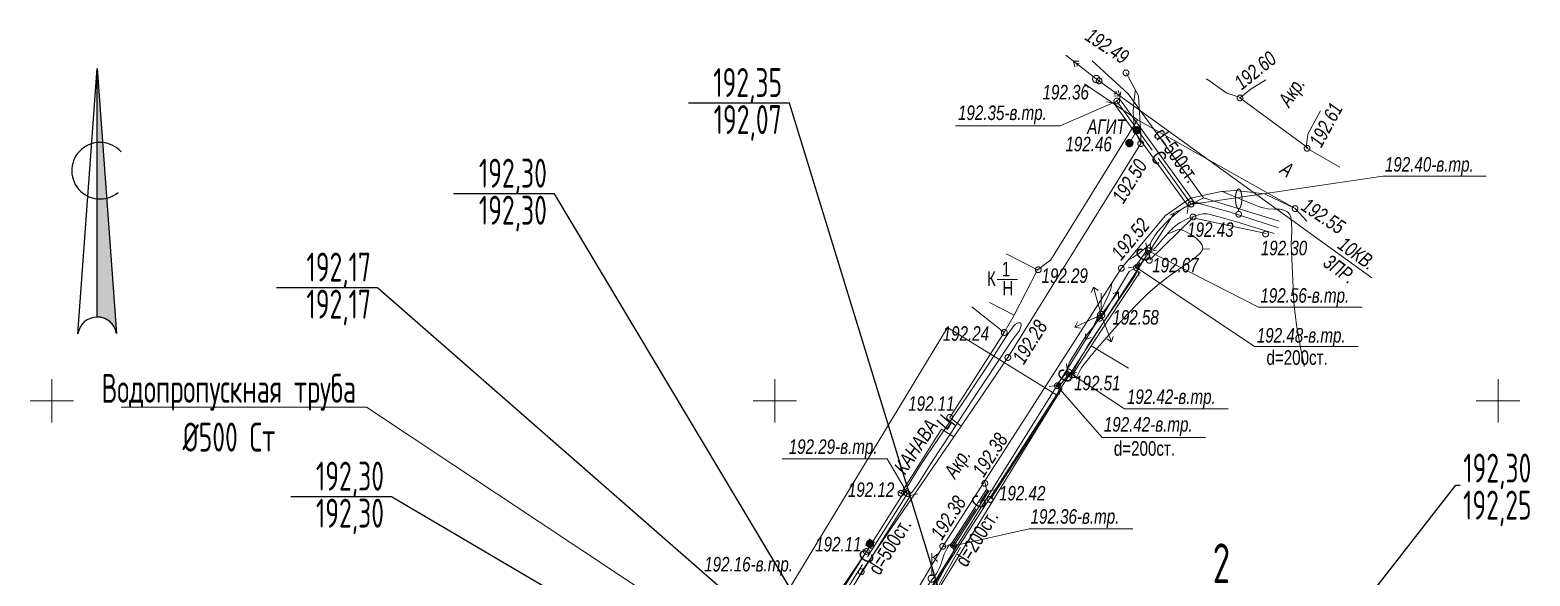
# Model space of a CAD drawing. Header units: millimetres. Extents: x -38151500 to -27467627, y -20617104 to -20349562.
# Drawn here: x -36538068 to -36434357, y -20462126 to -20424352 of the extents above; entities that cross this region are included whole.
import ezdxf
from ezdxf.xclip import XClip

# ---------------------------------------------------------------- set-up
doc = ezdxf.new("R2010")
doc.units = ezdxf.units.MM
doc.header["$MEASUREMENT"] = 0
doc.header["$XCLIPFRAME"] = 0
doc.layers.add('!!! ПОДОСНОВА', color=7, linetype='Continuous')
for name, color, linetype, lineweight in [('Новый_ГП_Верт_отметки_Ном._пера__12', 12, 'Continuous', 40), ('Новый_ГП_Верт_отметки_Ном._пера__7', 7, 'Continuous', 25), ('Новый_ГП_Текст_Ном._пера__250', 7, 'Continuous', 20), ('Новый_ГТ-север_Ном._пера__7', 7, 'Continuous', 25), ('Чертеж_1_Новофедоровское_снт 28_07$0$tp_Дороги_Ном._пера__253', 252, 'Continuous', 18), ('Чертеж_1_Новофедоровское_снт 28_07$0$tp_Здания_Ном._пера__253', 252, 'Continuous', 18), ('Чертеж_1_Новофедоровское_снт 28_07$0$tp_канавы_Ном._пера__253', 252, 'Continuous', 18), ('Чертеж_1_Новофедоровское_снт 28_07$0$tp_ЛЭП вн_Ном._пера__253', 252, 'Continuous', 18), ('Чертеж_1_Новофедоровское_снт 28_07$0$tp_отметки_новые_Ном._пера__253', 252, 'Continuous', 18), ('Чертеж_1_Новофедоровское_снт 28_07$0$tp_сооружения_Ном._пера__253', 252, 'Continuous', 18), ('Чертеж_1_Новофедоровское_снт 28_07$0$tp_трубы под дорогой_Ном._пера__253', 252, 'Continuous', 18), ('Чертеж_1_Новофедоровское_снт 28_07$0$U_ТЕКСТ_БЕЛЫЙ_Ном._пера__253', 252, 'Continuous', 18), ('Чертеж_1_Новый_ГП_Топография_Ном._пера__253', 252, 'Continuous', 18), ('Чертеж_1_Новый_Новофедоровское_снт 28_07$0$SETKA_Ном._пера__253', 252, 'Continuous', 18), ('Чертеж_1_Новый_Новофедоровское_снт 28_07$0$SETKA_Ном._пера__7', 7, 'Continuous', 18), ('Чертеж_1_Новый_Новофедоровское_снт 28_07$0$tp_Дороги_Ном._пера__253', 252, 'Continuous', 18), ('Чертеж_1_Новый_Новофедоровское_снт 28_07$0$tp_Здания_Ном._пера__253', 252, 'Continuous', 18), ('Чертеж_1_Новый_Новофедоровское_снт 28_07$0$tp_канавы_Ном._пера__253', 252, 'Continuous', 18), ('Чертеж_1_Новый_Новофедоровское_снт 28_07$0$tp_ЛЭП вн_Ном._пера__253', 252, 'Continuous', 18), ('Чертеж_1_Новый_Новофедоровское_снт 28_07$0$tp_ЛЭП нн_Ном._пера__253', 252, 'Continuous', 18), ('Чертеж_1_Новый_Новофедоровское_снт 28_07$0$tp_ЛЭП нн_Ном._пера__7', 7, 'Continuous', 18), ('Чертеж_1_Новый_Новофедоровское_снт 28_07$0$tp_Ограждения ДЕР_Ном._пера__253', 252, 'Continuous', 18), ('Чертеж_1_Новый_Новофедоровское_снт 28_07$0$tp_Ограждения мет_Ном._пера__253', 252, 'Continuous', 18), ('Чертеж_1_Новый_Новофедоровское_снт 28_07$0$tp_Ограждения рабица_Ном._пера__253', 252, 'Continuous', 18), ('Чертеж_1_Новый_Новофедоровское_снт 28_07$0$tp_Ограждения_Ном._пера__253', 252, 'Continuous', 18), ('Чертеж_1_Новый_Новофедоровское_снт 28_07$0$tp_Ограждения_Ном._пера__7', 7, 'Continuous', 18), ('Чертеж_1_Новый_Новофедоровское_снт 28_07$0$tp_отметки_новые_Ном._пера__253', 252, 'Continuous', 18), ('Чертеж_1_Новый_Новофедоровское_снт 28_07$0$tp_отметки_новые_Ном._пера__7', 7, 'Continuous', 18), ('Чертеж_1_Новый_Новофедоровское_снт 28_07$0$tp_растительность_Ном._пера__7', 7, 'Continuous', 18), ('Чертеж_1_Новый_Новофедоровское_снт 28_07$0$tp_рельеф_Ном._пера__253', 252, 'Continuous', 18), ('Чертеж_1_Новый_Новофедоровское_снт 28_07$0$tp_сооружения_Ном._пера__253', 252, 'Continuous', 18), ('Чертеж_1_Новый_Новофедоровское_снт 28_07$0$tp_сооружения_Ном._пера__7', 7, 'Continuous', 18), ('Чертеж_1_Новый_Новофедоровское_снт 28_07$0$tp_трубы под дорогой_Ном._пера__253', 252, 'Continuous', 18), ('Чертеж_1_Новый_Новофедоровское_снт 28_07$0$U_Водосток_Ном._пера__253', 252, 'Continuous', 18), ('Чертеж_1_Новый_Новофедоровское_снт 28_07$0$U_Газопровод_Ном._пера__253', 252, 'Continuous', 18)]:
    doc.layers.add(name, color=color, linetype=linetype, lineweight=lineweight)
doc.styles.add('РЎР“Р•РќР•Р\xa0РР\xa0_РЎРўРР›Р¬_1', font='arial.ttf', dxfattribs={"width": 0.75})
doc.styles.add('РЎР“Р•РќР•Р\xa0РР\xa0_РЎРўРР›Р¬_3', font='arial.ttf', dxfattribs={"width": 0.749999})
doc.styles.add('РЎР“Р•РќР•Р\xa0РР\xa0_РЎРўРР›Р¬_6', font='', dxfattribs={"width": 0.8})
doc.styles.get('РЎР“Р•РќР•Р\xa0РР\xa0_РЎРўРР›Р¬_6').set_extended_font_data('GOST_type_A')

# ---------------------------------------------------------------- blocks, each defined once
blk = doc.blocks.new('Чертеж_2_1', base_point=(1613432, 0))
at = {"layer": 'Чертеж_1_Новый_Новофедоровское_снт 28_07$0$tp_ЛЭП вн_Ном._пера__253', "linetype": 'Continuous', "lineweight": 18}
blk.add_hatch(color=252, dxfattribs=at).paths.add_polyline_path([(-36464322, -20427742, 1), (-36464372, -20427742, 1)])
at = {"layer": 'Чертеж_1_Новый_ГП_Топография_Ном._пера__253', "color": 252, "lineweight": 18, "flags": 128}
blk.add_lwpolyline([(-36508768, -20517064), (-36508728, -20517000), (-36498241, -20499900), (-36472071, -20516708), (-36460510, -20500671), (-36450594, -20487867), (-36452348, -20480650), (-36454353, -20473503), (-36459846, -20475465), (-36462701, -20474628), (-36476972, -20465849), (-36467023, -20449640), (-36474632, -20444942), (-36515663, -20512686)], close=True, dxfattribs=at)
at = {"layer": 'Чертеж_1_Новый_Новофедоровское_снт 28_07$0$SETKA_Ном._пера__253', "color": 252, "lineweight": 18, "flags": 128}
for points in [[(-36486568, -20451500), (-36486568, -20448500)], [(-36488068, -20450000), (-36485068, -20450000)]]:
    blk.add_lwpolyline(points, dxfattribs=at)
at = {"layer": 'Чертеж_1_Новый_Новофедоровское_снт 28_07$0$SETKA_Ном._пера__7', "color": 7, "lineweight": 18, "flags": 128}
for points in [[(-36536568, -20451500), (-36536568, -20448500)], [(-36436568, -20451500), (-36436568, -20448500)], [(-36538068, -20450000), (-36535068, -20450000)], [(-36438068, -20450000), (-36435068, -20450000)]]:
    blk.add_lwpolyline(points, dxfattribs=at)
at = {"layer": 'Чертеж_1_Новый_Новофедоровское_снт 28_07$0$tp_Дороги_Ном._пера__253', "color": 252, "lineweight": 18, "flags": 128}
for points in [[(-36462287, -20427321), (-36461436, -20428916), (-36461343, -20430450), (-36461271, -20431568), (-36461268, -20432208), (-36470458, -20447009), (-36473697, -20451763), (-36474481, -20451152)], [(-36452632, -20427811), (-36453700, -20428474), (-36454366, -20429012), (-36455321, -20428732), (-36456721, -20427737)], [(-36449725, -20432497), (-36454408, -20429054)], [(-36447511, -20433852), (-36449823, -20432514), (-36449721, -20431568), (-36448837, -20429947)], [(-36450595, -20436711), (-36461496, -20430567)], [(-36477567, -20466094), (-36477701, -20465239), (-36477535, -20464466), (-36474925, -20460039), (-36462620, -20440842), (-36459557, -20437186), (-36457824, -20435998), (-36455708, -20435528), (-36454696, -20435446), (-36452705, -20435694), (-36450595, -20436711), (-36449795, -20437573)], [(-36473697, -20451763), (-36474202, -20452488)], [(-36475035, -20451967), (-36474202, -20452488), (-36480558, -20461790), (-36486240, -20471714), (-36487436, -20471463)]]:
    blk.add_lwpolyline(points, dxfattribs=at)
at = {"layer": 'Чертеж_1_Новый_Новофедоровское_снт 28_07$0$tp_Здания_Ном._пера__253', "color": 252, "lineweight": 18, "flags": 128}
for points in [[(-36470576, -20439829), (-36468410, -20440942), (-36470020, -20444076), (-36471720, -20443202)], [(-36471187, -20441615), (-36469790, -20441615)]]:
    blk.add_lwpolyline(points, dxfattribs=at)
at = {"layer": 'Чертеж_1_Новый_Новофедоровское_снт 28_07$0$tp_канавы_Ном._пера__253', "color": 252, "lineweight": 18, "flags": 128}
for points in [[(-36451750, -20438040), (-36453527, -20437469), (-36454500, -20437143), (-36455157, -20436934), (-36455818, -20436741), (-36457147, -20436383), (-36457304, -20436352), (-36457465, -20436342), (-36457626, -20436358), (-36457783, -20436403), (-36458003, -20436500), (-36458212, -20436611), (-36458411, -20436734), (-36458602, -20436868), (-36458967, -20437164), (-36459320, -20437488), (-36459590, -20437750), (-36459841, -20438015), (-36460080, -20438297), (-36460315, -20438611), (-36460418, -20438767), (-36460506, -20438923), (-36460573, -20439081), (-36460610, -20439238), (-36460607, -20439303), (-36460585, -20439370), (-36460549, -20439435), (-36460502, -20439491), (-36460472, -20439514), (-36460441, -20439525), (-36460378, -20439516), (-36460314, -20439473), (-36460250, -20439407), (-36460002, -20439090), (-36459757, -20438827), (-36459523, -20438558), (-36459285, -20438293), (-36459026, -20438040), (-36458868, -20437909), (-36458706, -20437790), (-36458538, -20437680), (-36458365, -20437579), (-36458003, -20437400), (-36457620, -20437245), (-36457355, -20437156), (-36457087, -20437091), (-36456953, -20437073), (-36456820, -20437068), (-36456688, -20437076), (-36456557, -20437101), (-36455607, -20437358), (-36454660, -20437635), (-36452045, -20438427)], [(-36475511, -20462879), (-36474302, -20460634), (-36474091, -20460211), (-36474083, -20460178), (-36474089, -20460146), (-36474128, -20460084), (-36474258, -20459969), (-36474319, -20459935), (-36474388, -20459927), (-36474454, -20459942), (-36474505, -20459980), (-36474658, -20460198), (-36474781, -20460432), (-36474861, -20460623), (-36474930, -20460818), (-36475057, -20461213), (-36475124, -20461407), (-36475200, -20461597), (-36475290, -20461779), (-36475398, -20461951), (-36476246, -20463139)]]:
    blk.add_lwpolyline(points, dxfattribs=at)
for points in [[(-36462062, -20441052), (-36461570, -20440788), (-36461494, -20441006), (-36461654, -20441341), (-36464938, -20446173), (-36465951, -20447987), (-36466253, -20448067), (-36466384, -20447858), (-36466191, -20447342), (-36465095, -20445565), (-36463806, -20443953)], [(-36470575, -20445565), (-36470050, -20444819), (-36470004, -20444767), (-36469943, -20444718), (-36469799, -20444639), (-36469727, -20444616), (-36469661, -20444607), (-36469607, -20444615), (-36469571, -20444644), (-36469552, -20444689), (-36469543, -20444745), (-36469556, -20444876), (-36469599, -20445014), (-36469663, -20445132), (-36469937, -20445502), (-36470206, -20445878), (-36472984, -20450066), (-36474366, -20452166), (-36475737, -20454273), (-36476695, -20455811), (-36476880, -20456083), (-36477091, -20456345), (-36477148, -20456397), (-36477217, -20456437), (-36477290, -20456458), (-36477359, -20456451), (-36477414, -20456426), (-36477470, -20456388), (-36477513, -20456342), (-36477533, -20456290), (-36477521, -20456181), (-36477477, -20456071), (-36477351, -20455859), (-36476753, -20454873), (-36476449, -20454385), (-36476133, -20453904), (-36474678, -20451771), (-36473250, -20449657), (-36471873, -20447582)]]:
    blk.add_lwpolyline(points, close=True, dxfattribs=at)
at = {"layer": 'Чертеж_1_Новый_Новофедоровское_снт 28_07$0$tp_ЛЭП вн_Ном._пера__253', "color": 252, "lineweight": 18}
blk.add_line((-36464347, -20427742), (-36464347, -20427742), dxfattribs=at)
at = {"layer": 'Чертеж_1_Новый_Новофедоровское_снт 28_07$0$tp_ЛЭП вн_Ном._пера__253', "color": 252, "lineweight": 18, "flags": 128}
for points in [[(-36466449, -20426086), (-36464347, -20427742), (-36445281, -20441496)], [(-36465918, -20426504), (-36465817, -20426891)], [(-36465918, -20426504), (-36465518, -20426512)], [(-36465721, -20426659), (-36465671, -20426852)], [(-36465721, -20426659), (-36465521, -20426663)], [(-36462927, -20428765), (-36463127, -20428770)], [(-36462725, -20428912), (-36463125, -20428921)], [(-36462927, -20428765), (-36462986, -20428574)], [(-36462725, -20428912), (-36462842, -20428529)]]:
    blk.add_lwpolyline(points, dxfattribs=at)
at = {"layer": 'Чертеж_1_Новый_Новофедоровское_снт 28_07$0$tp_ЛЭП вн_Ном._пера__253', "color": 252, "lineweight": 18}
blk.add_circle((-36464347, -20427742), 250, dxfattribs=at)
at = {"layer": 'Чертеж_1_Новый_Новофедоровское_снт 28_07$0$tp_ЛЭП нн_Ном._пера__253', "color": 252, "lineweight": 18, "flags": 128}
for points in [[(-36510768, -20518699), (-36509656, -20517036), (-36489043, -20484194), (-36464006, -20444066), (-36462797, -20442473)], [(-36465822, -20444904), (-36464006, -20444066), (-36464543, -20442139)], [(-36464543, -20442139), (-36464690, -20442511)], [(-36464543, -20442139), (-36464224, -20442382)], [(-36462797, -20442473), (-36463182, -20442581)], [(-36462797, -20442473), (-36462797, -20442873)], [(-36465822, -20444904), (-36465633, -20444551)], [(-36464006, -20444066), (-36463285, -20445932)], [(-36465822, -20444904), (-36465431, -20444989)], [(-36465065, -20445763), (-36465101, -20445364)], [(-36465065, -20445763), (-36464691, -20445620)], [(-36463285, -20445932), (-36463175, -20445547)], [(-36463285, -20445932), (-36463625, -20445721)]]:
    blk.add_lwpolyline(points, dxfattribs=at)
at = {"layer": 'Чертеж_1_Новый_Новофедоровское_снт 28_07$0$tp_ЛЭП нн_Ном._пера__7', "color": 7, "lineweight": 18}
blk.add_line((-36464006, -20443816), (-36464006, -20442566), dxfattribs=at)
for radius in [250, 50]:
    blk.add_circle((-36464006, -20444066), radius, dxfattribs=at)
at = {"layer": 'Чертеж_1_Новый_Новофедоровское_снт 28_07$0$tp_Ограждения ДЕР_Ном._пера__253', "color": 252, "lineweight": 18, "flags": 128}
for points in [[(-36468410, -20440942), (-36467491, -20440264), (-36461496, -20430567)], [(-36474481, -20451152), (-36470713, -20445277), (-36470020, -20444076)], [(-36477843, -20456402), (-36475035, -20451967)], [(-36482975, -20464494), (-36480241, -20460426)]]:
    blk.add_lwpolyline(points, dxfattribs=at)
at = {"layer": 'Чертеж_1_Новый_Новофедоровское_снт 28_07$0$tp_Ограждения мет_Ном._пера__253', "color": 252, "lineweight": 18, "flags": 128}
for points in [[(-36461496, -20430567), (-36465157, -20428087)], [(-36470713, -20445277), (-36472957, -20443500)], [(-36466014, -20448221), (-36464708, -20446195), (-36462109, -20447741)], [(-36471641, -20456785), (-36466702, -20449143)], [(-36473735, -20460137), (-36476973, -20465851)]]:
    blk.add_lwpolyline(points, dxfattribs=at)
at = {"layer": 'Чертеж_1_Новый_Новофедоровское_снт 28_07$0$tp_Ограждения рабица_Ном._пера__253', "color": 252, "lineweight": 18, "flags": 128}
for points in [[(-36460635, -20440248), (-36457662, -20437337), (-36452597, -20438430)], [(-36464708, -20446195), (-36461305, -20441085)]]:
    blk.add_lwpolyline(points, dxfattribs=at)
at = {"layer": 'Чертеж_1_Новый_Новофедоровское_снт 28_07$0$tp_Ограждения_Ном._пера__253', "color": 252, "lineweight": 18, "flags": 128}
for points in [[(-36478054, -20456269), (-36477631, -20456535)], [(-36480305, -20459971), (-36479882, -20460237)], [(-36480074, -20459551), (-36479651, -20459817)], [(-36480452, -20460293), (-36480029, -20460559)]]:
    blk.add_lwpolyline(points, dxfattribs=at)
at = {"layer": 'Чертеж_1_Новый_Новофедоровское_снт 28_07$0$tp_Ограждения_Ном._пера__7', "color": 7, "lineweight": 18}
for p, q in [((-36480244, -20459894), (-36479745, -20459894)), ((-36480243, -20459924), (-36479748, -20459924)), ((-36480242, -20459864), (-36479748, -20459864)), ((-36480238, -20459954), (-36479752, -20459954)), ((-36480237, -20459834), (-36479754, -20459834)), ((-36480228, -20459984), (-36479761, -20459984)), ((-36480226, -20459804), (-36479763, -20459804)), ((-36480214, -20460014), (-36479776, -20460014)), ((-36480212, -20459774), (-36479777, -20459774)), ((-36480196, -20460044), (-36479795, -20460044)), ((-36480193, -20459744), (-36479798, -20459744)), ((-36480170, -20460074), (-36479821, -20460074)), ((-36480166, -20459714), (-36479825, -20459714)), ((-36480133, -20460104), (-36479858, -20460104)), ((-36480127, -20459684), (-36479864, -20459684)), ((-36480069, -20460134), (-36479919, -20460134)), ((-36480056, -20459654), (-36479936, -20459654))]:
    blk.add_line(p, q, dxfattribs=at)
blk.add_circle((-36479995, -20459896), 250, dxfattribs=at)
at = {"layer": 'Чертеж_1_Новый_Новофедоровское_снт 28_07$0$tp_отметки_новые_Ном._пера__253', "color": 252, "lineweight": 18, "flags": 128}
for points in [[(-36474072, -20430993), (-36466830, -20430993), (-36462928, -20429270)], [(-36437381, -20434463), (-36444541, -20434463), (-36457808, -20436422)], [(-36445972, -20443536), (-36453132, -20443536), (-36460748, -20439623)], [(-36446235, -20446257), (-36453394, -20446257), (-36461570, -20440788)], [(-36455226, -20450564), (-36462386, -20450564), (-36466253, -20448017)], [(-36456786, -20452546), (-36463946, -20452546), (-36467029, -20449011)], [(-36486053, -20454011), (-36478811, -20454011), (-36477394, -20456416)], [(-36461828, -20458862), (-36468988, -20458862), (-36474315, -20460053)]]:
    blk.add_lwpolyline(points, dxfattribs=at)
at = {"layer": 'Чертеж_1_Новый_Новофедоровское_снт 28_07$0$tp_отметки_новые_Ном._пера__7', "color": 7, "lineweight": 18}
for centre in [(-36464148, -20427870), (-36462288, -20427320), (-36454408, -20429050), (-36462928, -20429270), (-36462058, -20432180), (-36461268, -20432210), (-36449768, -20432540), (-36457788, -20436400), (-36457658, -20437290), (-36450598, -20436710), (-36452638, -20438470), (-36460748, -20439620), (-36460678, -20440290), (-36468358, -20440940), (-36462618, -20440840), (-36461568, -20440790), (-36464108, -20444290), (-36470708, -20445280), (-36470458, -20447010), (-36466248, -20448020), (-36466018, -20448220), (-36467028, -20448960), (-36474478, -20451150), (-36472048, -20455720), (-36477848, -20456400), (-36477398, -20456420), (-36471688, -20456830), (-36474968, -20460080), (-36474228, -20460000), (-36480238, -20460430), (-36480598, -20461830)]:
    blk.add_circle(centre, 200, dxfattribs=at)
at = {"layer": 'Чертеж_1_Новый_Новофедоровское_снт 28_07$0$tp_растительность_Ном._пера__7', "color": 7, "lineweight": 18}
blk.add_line((-36454500, -20436709), (-36454500, -20436893), dxfattribs=at)
blk.add_circle((-36454500, -20437093), 200, dxfattribs=at)
blk.add_ellipse((-36454499, -20436026), major_axis=(0, 683), ratio=0.3235725, dxfattribs=at)
at = {"layer": 'Чертеж_1_Новый_Новофедоровское_снт 28_07$0$tp_рельеф_Ном._пера__253', "color": 252, "lineweight": 18, "flags": 128}
for points in [[(-36461268, -20432209), (-36461595, -20431517), (-36461752, -20430780), (-36461785, -20430030), (-36461738, -20429295), (-36461656, -20428605), (-36461647, -20428521)], [(-36449960, -20447635), (-36449975, -20447555), (-36450007, -20447383), (-36450063, -20447092), (-36450148, -20446657), (-36450264, -20446057), (-36450382, -20445422), (-36450490, -20444783), (-36450579, -20444169), (-36450653, -20443458), (-36450699, -20442780), (-36450730, -20442190), (-36450876, -20439145), (-36450830, -20438274), (-36450846, -20437661), (-36450902, -20437300), (-36450965, -20437126), (-36451006, -20437062), (-36451060, -20437000), (-36451175, -20436901), (-36451366, -20436807), (-36451653, -20436753), (-36452057, -20436743), (-36452507, -20436721), (-36452995, -20436607), (-36453467, -20436424), (-36454263, -20436103), (-36455292, -20435671), (-36455628, -20435522)], [(-36465956, -20447988), (-36465987, -20448064), (-36466043, -20448198), (-36466048, -20448269), (-36466006, -20448342), (-36465955, -20448371), (-36465858, -20448397), (-36465763, -20448400), (-36465685, -20448340), (-36465381, -20447756), (-36465180, -20447472), (-36464789, -20446984), (-36464252, -20446344), (-36463609, -20445601), (-36462904, -20444807), (-36462177, -20444013), (-36461472, -20443269), (-36460831, -20442627), (-36460117, -20441999), (-36459373, -20441428), (-36458650, -20440915), (-36457998, -20440460), (-36457469, -20440065), (-36457168, -20439791), (-36457032, -20439612), (-36456989, -20439504), (-36456984, -20439454), (-36456990, -20439385), (-36457033, -20439245), (-36457167, -20439034), (-36457438, -20438765), (-36457852, -20438471), (-36458179, -20438293), (-36458387, -20438205), (-36458496, -20438173), (-36458539, -20438165), (-36458603, -20438163), (-36458731, -20438189), (-36459096, -20438349), (-36459459, -20438484)], [(-36460592, -20439144), (-36460846, -20439351), (-36461387, -20439784), (-36461813, -20440100), (-36462145, -20440276)], [(-36456989, -20439504), (-36456489, -20439496)], [(-36463276, -20441865), (-36463344, -20442276), (-36463483, -20442635), (-36463719, -20443153), (-36464018, -20443775), (-36464346, -20444442), (-36464588, -20444931)]]:
    blk.add_lwpolyline(points, dxfattribs=at)
at = {"layer": 'Чертеж_1_Новый_Новофедоровское_снт 28_07$0$tp_сооружения_Ном._пера__253', "color": 252, "lineweight": 18, "flags": 128}
blk.add_lwpolyline([(-36461551, -20431289), (-36462055, -20432183)], dxfattribs=at)
at = {"layer": 'Чертеж_1_Новый_Новофедоровское_снт 28_07$0$tp_сооружения_Ном._пера__7', "color": 7, "lineweight": 18}
for p, q in [((-36461731, -20431460), (-36461731, -20431120)), ((-36461701, -20431488), (-36461701, -20431092)), ((-36461671, -20431506), (-36461671, -20431072)), ((-36461641, -20431520), (-36461641, -20431058)), ((-36461611, -20431532), (-36461611, -20431048)), ((-36461581, -20431536), (-36461581, -20431042)), ((-36461551, -20431538), (-36461551, -20431040)), ((-36461521, -20431538), (-36461521, -20431042)), ((-36461491, -20431532), (-36461491, -20431046)), ((-36461461, -20431522), (-36461461, -20431056)), ((-36461431, -20431508), (-36461431, -20431070)), ((-36461401, -20431490), (-36461401, -20431090)), ((-36461371, -20431464), (-36461371, -20431116)), ((-36462297, -20432244), (-36462297, -20432124)), ((-36462267, -20432315), (-36462267, -20432052)), ((-36462237, -20432354), (-36462237, -20432013)), ((-36462207, -20432381), (-36462207, -20431986)), ((-36462177, -20432400), (-36462177, -20431965)), ((-36462147, -20432414), (-36462147, -20431951)), ((-36462117, -20432425), (-36462117, -20431942)), ((-36462087, -20432430), (-36462087, -20431936)), ((-36462057, -20432432), (-36462057, -20431933)), ((-36462027, -20432431), (-36462027, -20431936)), ((-36461997, -20432426), (-36461997, -20431940)), ((-36461967, -20432416), (-36461967, -20431949)), ((-36461937, -20432402), (-36461937, -20431964)), ((-36461907, -20432384), (-36461907, -20431983)), ((-36461877, -20432358), (-36461877, -20432009)), ((-36461847, -20432321), (-36461847, -20432046)), ((-36461817, -20432257), (-36461817, -20432107)), ((-36461791, -20431350), (-36461791, -20431230)), ((-36461761, -20431422), (-36461761, -20431158)), ((-36461341, -20431428), (-36461341, -20431152)), ((-36461311, -20431364), (-36461311, -20431214)), ((-36475722, -20462044), (-36475722, -20460544)), ((-36475599, -20460853), (-36475334, -20461118)), ((-36475873, -20462096), (-36475570, -20462096))]:
    blk.add_line(p, q, dxfattribs=at)
at = {"layer": 'Чертеж_1_Новый_Новофедоровское_снт 28_07$0$tp_сооружения_Ном._пера__7', "color": 7, "lineweight": 18, "flags": 128}
blk.add_lwpolyline([(-36475722, -20460853), (-36475599, -20460853), (-36475334, -20460589)], dxfattribs=at)
at = {"layer": 'Чертеж_1_Новый_Новофедоровское_снт 28_07$0$tp_сооружения_Ном._пера__7', "color": 7, "lineweight": 18}
for centre in [(-36461549, -20431290), (-36462055, -20432183), (-36475722, -20462294)]:
    blk.add_circle(centre, 250, dxfattribs=at)
at = {"layer": 'Чертеж_1_Новый_Новофедоровское_снт 28_07$0$tp_трубы под дорогой_Ном._пера__253', "color": 252, "lineweight": 18, "flags": 128}
for points in [[(-36463627, -20429333), (-36463134, -20429413), (-36462728, -20429121), (-36462648, -20428627)], [(-36463134, -20429413), (-36457986, -20436549)], [(-36462728, -20429121), (-36457580, -20436257)], [(-36457086, -20436337), (-36457580, -20436257), (-36457985, -20436549), (-36458065, -20437043)], [(-36460915, -20439073), (-36460830, -20439565), (-36460666, -20439681), (-36460173, -20439595)], [(-36461652, -20440730), (-36460830, -20439565)], [(-36461488, -20440846), (-36460666, -20439681)], [(-36461403, -20441338), (-36461488, -20440846), (-36461652, -20440730), (-36462144, -20440816)], [(-36466393, -20447459), (-36466332, -20447955), (-36466174, -20448079), (-36465678, -20448017)], [(-36467108, -20448949), (-36466332, -20447955)], [(-36466950, -20449073), (-36466174, -20448079)], [(-36466889, -20449569), (-36466950, -20449073), (-36467108, -20448949), (-36467604, -20449011)], [(-36477714, -20455795), (-36477605, -20456283), (-36477182, -20456550), (-36476695, -20456441)], [(-36472034, -20455659), (-36471930, -20456148), (-36471762, -20456256), (-36471273, -20456152)], [(-36483557, -20465693), (-36477605, -20456282)], [(-36483135, -20465961), (-36477183, -20456550)], [(-36474416, -20459988), (-36471930, -20456148)], [(-36474248, -20460097), (-36471762, -20456256)], [(-36474144, -20460586), (-36474248, -20460097), (-36474416, -20459988), (-36474905, -20460093)]]:
    blk.add_lwpolyline(points, dxfattribs=at)
at = {"layer": 'Чертеж_1_Новый_Новофедоровское_снт 28_07$0$U_Водосток_Ном._пера__253', "color": 252, "lineweight": 18, "flags": 128}
for points in [[(-36462931, -20429267), (-36460479, -20432666)], [(-36460073, -20433228), (-36457783, -20436403)], [(-36461570, -20440788), (-36461335, -20440455)], [(-36460978, -20439949), (-36460748, -20439623)], [(-36467029, -20449011), (-36466828, -20448753)], [(-36466439, -20448256), (-36466253, -20448017)], [(-36480168, -20460802), (-36477394, -20456416)], [(-36472407, -20457069), (-36471846, -20456202)], [(-36474332, -20460043), (-36472676, -20457484)], [(-36483346, -20465827), (-36480499, -20461325)]]:
    blk.add_lwpolyline(points, dxfattribs=at)
at = {"layer": 'Чертеж_1_Новый_Новофедоровское_снт 28_07$0$U_Газопровод_Ном._пера__253', "color": 252, "lineweight": 18, "flags": 128}
for points in [[(-36456921, -20435962), (-36462134, -20428760), (-36464621, -20426495)], [(-36510086, -20516227), (-36487638, -20481445), (-36467087, -20449601), (-36458970, -20437023), (-36459251, -20437169), (-36456921, -20435962), (-36451690, -20437583)]]:
    blk.add_lwpolyline(points, dxfattribs=at)
at = {"layer": 'Чертеж_1_Новофедоровское_снт 28_07$0$tp_Дороги_Ном._пера__253', "color": 252, "lineweight": 18, "char_height": 1000, "attachment_point": 7, "style": 'РЎР“Р•РќР•Р\xa0РР\xa0_РЎРўРР›Р¬_1'}
for s, insert, rotation in [('\\A1;{\\pql;\\fArial|b0|i1|c204|p0;\\W0.750000;Акр.}', (-36450746, -20429926), 56.25629), ('\\A1;{\\pql;\\fArial|b0|i1|c204|p0;\\W0.750000;А}', (-36451718, -20434213), 326.41584), ('\\A1;{\\pql;\\fArial|b0|i1|c204|p0;\\W0.750000;Ц}', (-36474407, -20452222), 57.34071), ('\\A1;{\\pql;\\fArial|b0|i1|c204|p0;\\W0.750000;Акр.}', (-36473839, -20455621), 57.34071)]:
    blk.add_mtext(s, dxfattribs=dict(at, insert=insert, rotation=rotation))
at = {"layer": 'Чертеж_1_Новофедоровское_снт 28_07$0$tp_Здания_Ном._пера__253', "color": 252, "lineweight": 18, "char_height": 1000, "style": 'РЎР“Р•РќР•Р\xa0РР\xa0_РЎРўРР›Р¬_3'}
for s, insert, attachment_point in [('\\A1;{\\pql;\\fArial|b0|i0|c204|p0;\\W0.749999;1}', (-36470881, -20440904), 4), ('\\A1;{\\pql;\\fArial|b0|i0|c204|p0;\\W0.749999;К}', (-36471905, -20442057), 7), ('\\A1;{\\pql;\\fArial|b0|i0|c204|p0;\\W0.749999;Н}', (-36470840, -20442219), 4)]:
    blk.add_mtext(s, dxfattribs=dict(at, insert=insert, attachment_point=attachment_point))
at = {"layer": 'Чертеж_1_Новофедоровское_снт 28_07$0$tp_канавы_Ном._пера__253', "color": 252, "lineweight": 18, "insert": (-36477565, -20455178), "char_height": 1000, "attachment_point": 7, "rotation": 55.96313, "style": 'РЎР“Р•РќР•Р\xa0РР\xa0_РЎРўРР›Р¬_1'}
blk.add_mtext('\\A1;{\\pql;\\fArial|b0|i1|c204|p0;\\W0.750000;КАНАВА}', dxfattribs=at)
at = {"layer": 'Чертеж_1_Новофедоровское_снт 28_07$0$tp_ЛЭП вн_Ном._пера__253', "color": 252, "lineweight": 18, "char_height": 1000, "attachment_point": 7, "rotation": 324.19158, "style": 'РЎР“Р•РќР•Р\xa0РР\xa0_РЎРўРР›Р¬_1'}
for s, insert in [('\\A1;{\\pql;\\fArial|b0|i1|c204|p0;\\W0.750000;10КВ.}', (-36447743, -20439413)), ('\\A1;{\\pql;\\fArial|b0|i1|c204|p0;\\W0.750000;3ПР.}', (-36448756, -20440630))]:
    blk.add_mtext(s, dxfattribs=dict(at, insert=insert))
at = {"layer": 'Чертеж_1_Новофедоровское_снт 28_07$0$tp_отметки_новые_Ном._пера__253', "color": 252, "lineweight": 18, "char_height": 1000, "attachment_point": 7, "style": 'РЎР“Р•РќР•Р\xa0РР\xa0_РЎРўРР›Р¬_1'}
for s, insert, rotation in [('\\A1;{\\pql;\\fArial|b0|i1|c204|p0;\\W0.750000;192.49}', (-36465205, -20424999), 326.41584), ('\\A1;{\\pql;\\fArial|b0|i1|c204|p0;\\W0.750000;192.60}', (-36454281, -20428555), 38.95426), ('\\A1;{\\pql;\\fArial|b0|i1|c204|p0;\\W0.750000;192.61}', (-36448782, -20432566), 61.38954), ('\\A1;{\\pql;\\fArial|b0|i1|c204|p0;\\W0.750000;192.50}', (-36462452, -20436436), 58.16369), ('\\A1;{\\pql;\\fArial|b0|i1|c204|p0;\\W0.750000;192.55}', (-36450264, -20436763), 326.41584), ('\\A1;{\\pql;\\fArial|b0|i1|c204|p0;\\W0.750000;192.52}', (-36462624, -20440372), 50.04801), ('\\A1;{\\pql;\\fArial|b0|i1|c204|p0;\\W0.750000;192.28}', (-36469348, -20447567), 58.16369), ('\\A1;{\\pql;\\fArial|b0|i1|c204|p0;\\W0.750000;192.38}', (-36472125, -20455363), 57.34071), ('\\A1;{\\pql;\\fArial|b0|i1|c204|p0;\\W0.750000;192.38}', (-36475010, -20459714), 57.34071)]:
    blk.add_mtext(s, dxfattribs=dict(at, insert=insert, rotation=rotation))
for s, insert in [('\\A1;{\\pql;\\fArial|b0|i1|c204|p0;\\W0.750000;192.36}', (-36468058, -20429169)), ('\\A1;{\\pql;\\fArial|b0|i1|c204|p0;\\W0.750000;192.35-в.тр.}', (-36473902, -20430880)), ('\\A1;{\\pql;\\fArial|b0|i1|c204|p0;\\W0.750000;192.46}', (-36466473, -20432757)), ('\\A1;{\\pql;\\fArial|b0|i1|c204|p0;\\W0.750000;192.40-в.тр.}', (-36444386, -20434451)), ('\\A1;{\\pql;\\fArial|b0|i1|c204|p0;\\W0.750000;192.43}', (-36458056, -20438677)), ('\\A1;{\\pql;\\fArial|b0|i1|c204|p0;\\W0.750000;192.30}', (-36452965, -20439948)), ('\\A1;{\\pql;\\fArial|b0|i1|c204|p0;\\W0.750000;192.67}', (-36460476, -20441134)), ('\\A1;{\\pql;\\fArial|b0|i1|c204|p0;\\W0.750000;192.29}', (-36468131, -20441861)), ('\\A1;{\\pql;\\fArial|b0|i1|c204|p0;\\W0.750000;192.56-в.тр.}', (-36452994, -20443519)), ('\\A1;{\\pql;\\fArial|b0|i1|c204|p0;\\W0.750000;192.58}', (-36463226, -20444745)), ('\\A1;{\\pql;\\fArial|b0|i1|c204|p0;\\W0.750000;192.24}', (-36474959, -20445864)), ('\\A1;{\\pql;\\fArial|b0|i1|c204|p0;\\W0.750000;192.48-в.тр.}', (-36453242, -20446275)), ('\\A1;{\\pql;\\fArial|b0|i1|c204|p0;\\W0.750000;192.51}', (-36465875, -20449289)), ('\\A1;{\\pql;\\fArial|b0|i1|c204|p0;\\W0.750000;192.11}', (-36477344, -20450710)), ('\\A1;{\\pql;\\fArial|b0|i1|c204|p0;\\W0.750000;192.42-в.тр.}', (-36462221, -20450521)), ('\\A1;{\\pql;\\fArial|b0|i1|c204|p0;\\W0.750000;192.42-в.тр.}', (-36463819, -20452435)), ('\\A1;{\\pql;\\fArial|b0|i1|c204|p0;\\W0.750000;192.29-в.тр.}', (-36485606, -20453976)), ('\\A1;{\\pql;\\fArial|b0|i1|c204|p0;\\W0.750000;192.12}', (-36481514, -20456663)), ('\\A1;{\\pql;\\fArial|b0|i1|c204|p0;\\W0.750000;192.42}', (-36471065, -20456912)), ('\\A1;{\\pql;\\fArial|b0|i1|c204|p0;\\W0.750000;192.36-в.тр.}', (-36468885, -20458807)), ('\\A1;{\\pql;\\fArial|b0|i1|c204|p0;\\W0.750000;192.11}', (-36483778, -20460440)), ('\\A1;{\\pql;\\fArial|b0|i1|c204|p0;\\W0.750000;192.16-в.тр.}', (-36491449, -20462110))]:
    blk.add_mtext(s, dxfattribs=dict(at, insert=insert))
at = {"layer": 'Чертеж_1_Новофедоровское_снт 28_07$0$tp_сооружения_Ном._пера__253', "color": 252, "lineweight": 18, "insert": (-36464967, -20431539), "char_height": 1000, "attachment_point": 7, "style": 'РЎР“Р•РќР•Р\xa0РР\xa0_РЎРўРР›Р¬_1'}
blk.add_mtext('\\A1;{\\pql;\\fArial|b0|i1|c204|p0;\\W0.750000;АГИТ}', dxfattribs=at)
at = {"layer": 'Чертеж_1_Новофедоровское_снт 28_07$0$tp_трубы под дорогой_Ном._пера__253', "color": 252, "lineweight": 18, "char_height": 1000, "attachment_point": 7, "style": 'РЎР“Р•РќР•Р\xa0РР\xa0_РЎРўРР›Р¬_3'}
for s, insert, rotation in [('\\A1;{\\pql;\\fArial|b0|i0|c204|p0;\\W0.749999;d=500ст.}', (-36460446, -20431605), 305.80715), ('\\A1;{\\pql;\\fArial|b0|i0|c204|p0;\\W0.749999;d=200ст.}', (-36473311, -20461584), 57.68864), ('\\A1;{\\pql;\\fArial|b0|i0|c204|p0;\\W0.749999;d=500ст.}', (-36479326, -20462142), 57.68864)]:
    blk.add_mtext(s, dxfattribs=dict(at, insert=insert, rotation=rotation))
for insert in [(-36452579, -20447528), (-36463131, -20453817)]:
    blk.add_mtext('\\A1;{\\pql;\\fArial|b0|i0|c204|p0;\\W0.749999;d=200ст.}', dxfattribs=dict(at, insert=insert))
at = {"layer": 'Чертеж_1_Новофедоровское_снт 28_07$0$U_ТЕКСТ_БЕЛЫЙ_Ном._пера__253', "color": 252, "lineweight": 18, "char_height": 1000, "attachment_point": 7, "style": 'РЎР“Р•РќР•Р\xa0РР\xa0_РЎРўРР›Р¬_3'}
for insert, rotation in [((-36460644, -20433171), 305.80715), ((-36460871, -20440503), 57.68864), ((-36466274, -20448873), 57.68864), ((-36472233, -20457583), 57.68864), ((-36480012, -20461371), 57.68864)]:
    blk.add_mtext('\\A1;{\\pql;\\fArial|b0|i0|c204|p0;\\W0.749999;С}', dxfattribs=dict(at, insert=insert, rotation=rotation))

msp = doc.modelspace()

# ---------------------------------------------------------------- hatches: boundary and pattern name
at = {"layer": 'Новый_ГТ-север_Ном._пера__7', "linetype": 'Continuous', "lineweight": 25}
msp.add_hatch(color=7, dxfattribs=at).paths.add_polyline_path([(-36533416.88, -20427008.86), (-36533416.88, -20444209.74, -0.368497133), (-36532088.62, -20445341.98)])

# ---------------------------------------------------------------- linework, layer by layer
at = {"layer": 'Новый_ГП_Верт_отметки_Ном._пера__7', "color": 7, "lineweight": 25}
for p, q in [((-36485847.33, -20429414.87), (-36492543.33, -20429414.87)), ((-36485547.33, -20429414.87), (-36485847.33, -20429414.87)), ((-36472957.41, -20470414.13), (-36485547.33, -20429414.87)), ((-36502101.63, -20435685.19), (-36508780.03, -20435685.19)), ((-36501801.63, -20435685.19), (-36502101.63, -20435685.19)), ((-36480646.09, -20471114.52), (-36501801.63, -20435685.19)), ((-36514351.83, -20442181.17), (-36521035.03, -20442181.17)), ((-36514051.83, -20442181.17), (-36514351.83, -20442181.17)), ((-36481563.48, -20470585.6), (-36514051.83, -20442181.17)), ((-36457309.01, -20478747.18), (-36439495.34, -20455833.64)), ((-36439495.34, -20455833.64), (-36439186.54, -20455833.64)), ((-36513365.92, -20456642.69), (-36520044.32, -20456642.69)), ((-36513065.92, -20456642.69), (-36513365.92, -20456642.69)), ((-36482734.1, -20474497.38), (-36513065.92, -20456642.69))]:
    msp.add_line(p, q, dxfattribs=at)
at = {"layer": 'Новый_ГП_Текст_Ном._пера__250', "color": 7, "lineweight": 20}
for p, q in [((-36514802.84, -20450453.92), (-36531764.44, -20450453.92)), ((-36481356.38, -20472632.9), (-36514802.84, -20450453.92))]:
    msp.add_line(p, q, dxfattribs=at)
at = {"layer": 'Новый_ГТ-север_Ном._пера__7', "color": 7, "lineweight": 25}
for points in [[(-36534750.88, -20445381.56), (-36533416.88, -20427008.86), (-36532088.62, -20445341.98, 0.865454126)], [(-36533416.88, -20444209.74), (-36533416.88, -20427008.86), (-36532088.62, -20445341.98, 0.368497133)]]:
    msp.add_lwpolyline(points, format="xyb", close=True, dxfattribs=at)
msp.add_lwpolyline([(-36533416.88, -20444209.59), (-36533416.88, -20427008.86)], dxfattribs=at)
msp.add_arc((-36533222.92, -20434085.45), 1955.83, 42.1815318, 309.6293102, dxfattribs=at)

# ---------------------------------------------------------------- block references
at = {"layer": '!!! ПОДОСНОВА', "color": 252, "lineweight": 40}
ref = msp.add_blockref('Чертеж_2_1', (1613432.13, 0), dxfattribs=at)
XClip(ref).set_block_clipping_path([(-36543341.8035061434, -20418838.4532491304), (-36543341.8035061434, -20510095.8116091713), (-36520761.2338567674, -20510095.8116091713), (-36515368.0961724296, -20521215.6831232607), (-36430002.2325427011, -20521215.6831232607), (-36430002.2325427011, -20418721.7424019799)])

# ---------------------------------------------------------------- texts
at = {"layer": 'Новый_ГП_Верт_отметки_Ном._пера__12', "color": 12, "lineweight": 40, "char_height": 2000, "attachment_point": 5, "line_spacing_factor": 0.7686, "style": 'РЎР“Р•РќР•Р\xa0РР\xa0_РЎРўРР›Р¬_6'}
for s, insert in [('\\A1;{\\pqc;\\fGOST_type_A|b0|i0|c0|p0;\\W0.800000;192,35\\P\\pqc;\\fGOST_type_A|b0|i0|c0|p0;\\C7;\\W0.800000;192,07}', (-36488447.33, -20429502.6)), ('\\A1;{\\pqc;\\fGOST_type_A|b0|i0|c0|p0;\\W0.800000;192,30\\P\\pqc;\\fGOST_type_A|b0|i0|c0|p0;\\C7;\\W0.800000;192,30}', (-36504679.99, -20435772.92)), ('\\A1;{\\pqc;\\fGOST_type_A|b0|i0|c0|p0;\\W0.800000;192,17\\P\\pqc;\\fGOST_type_A|b0|i0|c0|p0;\\C7;\\W0.800000;192,17}', (-36516723.26, -20442268.9)), ('\\A1;{\\pqc;\\fGOST_type_A|b0|i0|c0|p0;\\W0.800000;192,30\\P\\pqc;\\fGOST_type_A|b0|i0|c0|p0;\\C7;\\W0.800000;192,25}', (-36436616.97, -20456172.61)), ('\\A1;{\\pqc;\\fGOST_type_A|b0|i0|c0|p0;\\W0.800000;192,30\\P\\pqc;\\fGOST_type_A|b0|i0|c0|p0;\\C7;\\W0.800000;192,30}', (-36515944.28, -20456730.43))]:
    msp.add_mtext(s, dxfattribs=dict(at, insert=insert))
at = {"layer": 'Новый_ГП_Текст_Ном._пера__250', "color": 7, "lineweight": 20, "insert": (-36524317.12, -20453517.43), "char_height": 2000, "attachment_point": 8, "line_spacing_factor": 1.011597, "style": 'РЎР“Р•РќР•Р\xa0РР\xa0_РЎРўРР›Р¬_6'}
msp.add_mtext('\\A1;{\\pqc;\\fGOST_type_A|b0|i0|c0|p0;\\W0.800000;Водопропускная \\fGOST_type_A|b0|i0|c0|p0;\\W0.800000;труба\\P\\pqc;\\fGOST_type_A|b0|i0|c0|p0;\\W0.800000;Ø500 Ст}', dxfattribs=at)
at = {"layer": 'Новый_ГП_Текст_Ном._пера__250', "color": 7, "lineweight": 20, "insert": (-36455693.29, -20459869.52), "char_height": 2750, "attachment_point": 2, "style": 'РЎР“Р•РќР•Р\xa0РР\xa0_РЎРўРР›Р¬_6'}
msp.add_mtext('\\A1;{\\pqc;\\fGOST_type_A|b0|i0|c0|p0;\\W0.800000;2}', dxfattribs=at)

doc.saveas('drawing.dxf')
